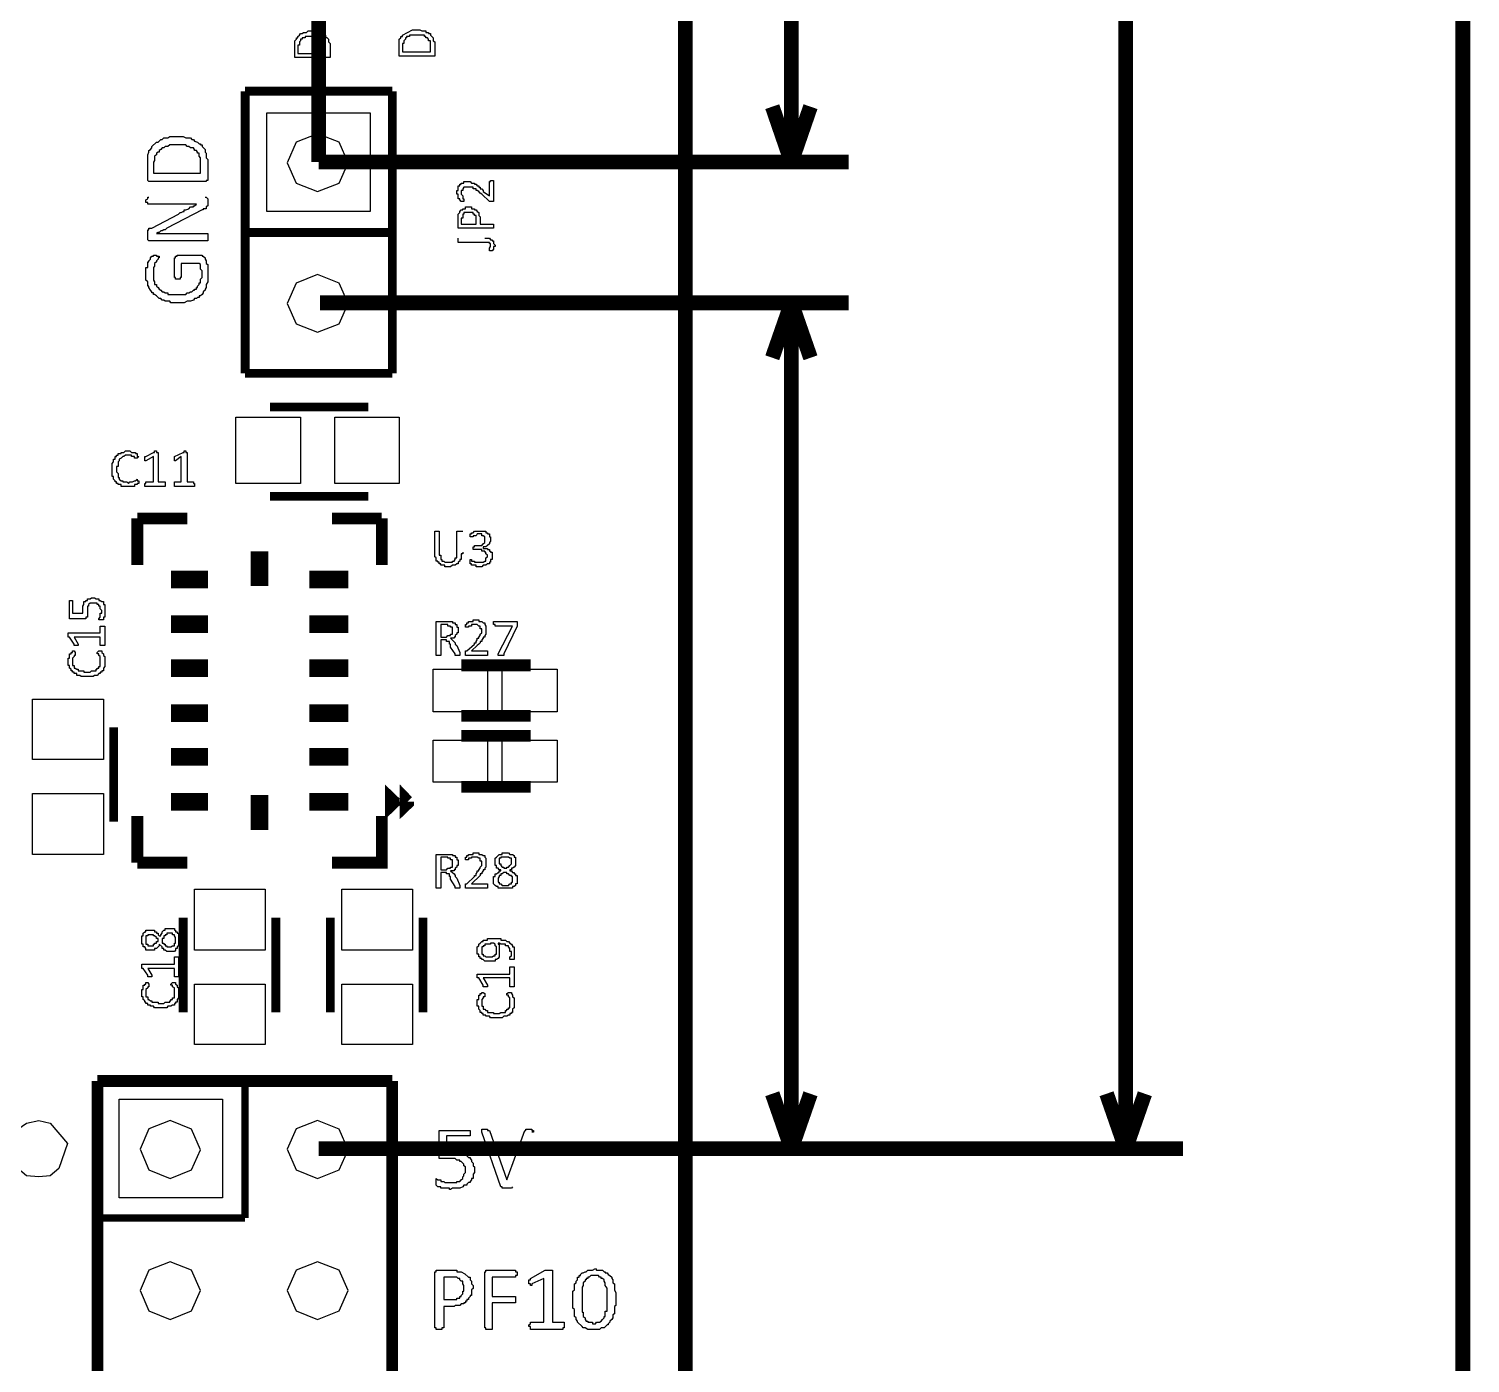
# Model space of a CAD drawing. Extents: x 0.35 to 4.98, y 3.96 to 9.44.
# Drawn here: x 3.685 to 4.929, y 7.161 to 8.313 of the extents above; entities that cross this region are included whole.
import ezdxf

# ---------------------------------------------------------------- set-up
doc = ezdxf.new("R2010")
doc.units = 0
doc.layers.get('0').update_dxf_attribs({"linetype": 'CONTINUOUS'})

msp = doc.modelspace()

# ---------------------------------------------------------------- linework, layer by layer
at = {"color": 234, "const_width": 0.01271}
for points in [[(3.9356, 8.19769), (3.9356, 9.17594)], [(3.9356, 8.25032), (3.9356, 9.17594)], [(4.34358, 8.19769), (4.34358, 8.9655)], [(4.63211, 8.15657), (4.63211, 8.9655)], [(4.92312, 4.3201), (4.92312, 8.9655)], [(4.34358, 8.19769), (4.3271, 8.24556)], [(4.34358, 8.19769), (4.36008, 8.24556)], [(3.9356, 8.19769), (4.39312, 8.19769)], [(4.63211, 7.34625), (4.63211, 8.15657)], [(3.93658, 8.07622), (4.39312, 8.07622)], [(4.3271, 8.02886), (4.34358, 8.07622)], [(4.34358, 7.71121), (4.34358, 8.07622)], [(4.36008, 8.02881), (4.34358, 8.07617)], [(4.34358, 7.34625), (4.34358, 7.71121)], [(4.34358, 7.34625), (4.3271, 7.39361)], [(4.34358, 7.34619), (4.36008, 7.39356)], [(4.63211, 7.34625), (4.61561, 7.39361)], [(4.63211, 7.34625), (4.64865, 7.39361)], [(3.9356, 7.34625), (4.39312, 7.34625)], [(3.9356, 7.34625), (4.68164, 7.34625)]]:
    msp.add_lwpolyline(points, dxfattribs=at)
at = {"color": 214, "const_width": 0.01271}
msp.add_lwpolyline([(4.25206, 4.3201), (4.25206, 8.9655)], dxfattribs=at)
at = {"color": 94}
for points in [[(3.92899, 8.31108), (3.93294, 8.31108), (3.93397, 8.30963), (3.93793, 8.30963), (3.93793, 8.30871), (3.94043, 8.30871), (3.94043, 8.30724), (3.94146, 8.30724), (3.94146, 8.30626), (3.94299, 8.30485), (3.94396, 8.30388), (3.94396, 8.30149), (3.94547, 8.30007), (3.94547, 8.28808), (3.91493, 8.28808), (3.91493, 8.30246), (3.91644, 8.30388), (3.91644, 8.30485), (3.91749, 8.30485), (3.91749, 8.30626), (3.91894, 8.30724), (3.91997, 8.30871), (3.92144, 8.30871), (3.92247, 8.30963), (3.92497, 8.30963), (3.92643, 8.31108), (3.92899, 8.31108)], [(4.01893, 8.31201), (4.02294, 8.31201), (4.02447, 8.31108), (4.02794, 8.31108), (4.02794, 8.30963), (4.03043, 8.30963), (4.03043, 8.30871), (4.03196, 8.30871), (4.03196, 8.30724), (4.03444, 8.30485), (4.03444, 8.30246), (4.03597, 8.30149), (4.03597, 8.28906), (4.00493, 8.28906), (4.00493, 8.30388), (4.00646, 8.30485), (4.00646, 8.30626), (4.00797, 8.30626), (4.00797, 8.30724), (4.01644, 8.31201), (4.01893, 8.31201)], [(3.93044, 8.30626), (3.92393, 8.30626), (3.92393, 8.30485), (3.92144, 8.30485), (3.92144, 8.30388), (3.91997, 8.30388), (3.91997, 8.30246), (3.91894, 8.30149), (3.91894, 8.29861), (3.91749, 8.29861), (3.91749, 8.29144), (3.94146, 8.29144), (3.94146, 8.30149), (3.94043, 8.30149), (3.94043, 8.30246), (3.93896, 8.30388), (3.93793, 8.30388), (3.93793, 8.30485), (3.93647, 8.30485), (3.93647, 8.30626), (3.93044, 8.30626)], [(4.02046, 8.30724), (4.01394, 8.30724), (4.01394, 8.30626), (4.01144, 8.30626), (4.01144, 8.30485), (4.01047, 8.30485), (4.01047, 8.30388), (4.00896, 8.30246), (4.00896, 8.30007), (4.00797, 8.30007), (4.00797, 8.29286), (4.03196, 8.29286), (4.03196, 8.30246), (4.03043, 8.30246), (4.03043, 8.30388), (4.02946, 8.30485), (4.02794, 8.30485), (4.02794, 8.30626), (4.02696, 8.30626), (4.02696, 8.30724), (4.02046, 8.30724)], [(3.81347, 8.21972), (3.81847, 8.21972), (3.82096, 8.21875), (3.82497, 8.21875), (3.82596, 8.21733), (3.82747, 8.21733), (3.82844, 8.21588), (3.83094, 8.21496), (3.83247, 8.21349), (3.83344, 8.21349), (3.83344, 8.21251), (3.83496, 8.21251), (3.83496, 8.2111), (3.83746, 8.20871), (3.83746, 8.20632), (3.83843, 8.20535), (3.83843, 8.2015), (3.83996, 8.20008), (3.83996, 8.18192), (3.83843, 8.18192), (3.83843, 8.18093), (3.78896, 8.18093), (3.78797, 8.18192), (3.78797, 8.20394), (3.78896, 8.20632), (3.78896, 8.20774), (3.79047, 8.20871), (3.79144, 8.21013), (3.79144, 8.2111), (3.79546, 8.21496), (3.79699, 8.21496), (3.79947, 8.21733), (3.80046, 8.21733), (3.80197, 8.21875), (3.80544, 8.21875), (3.80697, 8.21972), (3.81347, 8.21972)], [(3.81347, 8.21251), (3.80697, 8.21251), (3.80544, 8.2111), (3.80294, 8.2111), (3.80197, 8.21013), (3.80046, 8.21013), (3.79947, 8.20871), (3.79796, 8.20774), (3.79796, 8.20632), (3.79699, 8.20632), (3.79546, 8.20535), (3.79546, 8.20394), (3.79394, 8.20296), (3.79394, 8.19911), (3.79297, 8.19769), (3.79297, 8.18815), (3.83344, 8.18815), (3.83344, 8.2015), (3.83247, 8.20296), (3.83247, 8.20535), (3.83094, 8.20535), (3.83094, 8.20632), (3.82997, 8.20774), (3.82844, 8.20774), (3.82844, 8.20871), (3.82747, 8.21013), (3.82497, 8.21013), (3.82346, 8.2111), (3.82194, 8.2111), (3.82096, 8.21251), (3.81347, 8.21251)], [(4.06494, 8.15896), (4.06743, 8.15896), (4.06743, 8.1575), (4.06993, 8.1575), (4.06993, 8.15657), (4.07146, 8.15657), (4.07249, 8.15511), (4.07394, 8.15419), (4.07394, 8.15175), (4.07497, 8.15033), (4.07497, 8.1441), (4.08649, 8.1441), (4.08649, 8.14079), (4.05593, 8.14079), (4.05593, 8.15272), (4.05746, 8.15419), (4.05746, 8.15511), (4.05843, 8.15657), (4.05994, 8.15657), (4.05994, 8.1575), (4.06244, 8.1575), (4.06244, 8.15896), (4.06494, 8.15896)], [(4.06494, 8.15419), (4.06099, 8.15419), (4.06099, 8.15272), (4.05994, 8.15272), (4.05994, 8.14936), (4.05843, 8.14936), (4.05843, 8.1441), (4.07146, 8.1441), (4.07146, 8.15175), (4.06993, 8.15175), (4.06993, 8.15272), (4.06896, 8.15272), (4.06896, 8.15419), (4.06494, 8.15419)], [(4.05746, 7.77197), (4.05344, 7.77197), (4.05344, 7.77339), (4.04947, 7.77914), (4.04947, 7.78153), (4.04844, 7.78153), (4.04844, 7.7839), (4.04596, 7.7839), (4.04596, 7.78532), (4.04096, 7.78532), (4.04096, 7.77197), (4.03694, 7.77197), (4.03694, 7.80117), (4.05094, 7.80117), (4.05094, 7.80018), (4.05344, 7.80018), (4.05344, 7.79872), (4.05496, 7.79872), (4.05496, 7.79633), (4.05593, 7.79633), (4.05593, 7.79156), (4.05496, 7.79156), (4.05496, 7.79015), (4.05344, 7.78917), (4.05344, 7.78776), (4.05246, 7.78776), (4.05246, 7.78678), (4.04947, 7.78678), (4.05344, 7.78293), (4.05344, 7.78153), (4.05496, 7.78054), (4.05746, 7.77436), (4.05746, 7.77197)], [(4.05094, 7.79394), (4.05094, 7.79633), (4.04947, 7.79633), (4.04947, 7.79731), (4.04699, 7.79731), (4.04699, 7.79872), (4.04096, 7.79872), (4.04096, 7.78776), (4.04596, 7.78776), (4.04699, 7.78917), (4.04947, 7.78917), (4.04947, 7.79015), (4.05094, 7.79015), (4.05094, 7.79394)], [(4.10693, 7.57872), (4.10693, 7.57487), (4.10547, 7.57487), (4.10547, 7.57346), (4.10444, 7.57249), (4.10297, 7.57249), (4.10297, 7.57107), (4.09044, 7.57107), (4.09044, 7.57249), (4.08897, 7.57249), (4.08794, 7.57346), (4.08649, 7.57487), (4.08649, 7.58111), (4.08794, 7.58111), (4.08794, 7.5835), (4.08897, 7.5835), (4.09044, 7.58442), (4.09147, 7.58442), (4.09147, 7.58589), (4.09293, 7.58589), (4.09293, 7.58686), (4.09147, 7.58686), (4.09044, 7.58826), (4.08897, 7.58826), (4.08897, 7.59065), (4.08794, 7.59065), (4.08794, 7.5969), (4.08897, 7.59782), (4.09147, 7.60021), (4.09397, 7.60021), (4.09397, 7.60167), (4.09944, 7.60167), (4.10047, 7.60021), (4.10297, 7.60021), (4.10444, 7.59928), (4.10444, 7.59782), (4.10547, 7.59782), (4.10547, 7.59065), (4.10444, 7.58925), (4.10297, 7.58826), (4.10194, 7.58826), (4.10194, 7.58686), (4.10047, 7.58686), (4.10047, 7.58589), (4.10194, 7.58589), (4.10297, 7.58442), (4.10444, 7.58442), (4.10444, 7.5835), (4.10547, 7.5835), (4.10547, 7.58203), (4.10693, 7.58203), (4.10693, 7.57872)], [(4.05746, 7.57107), (4.05344, 7.57107), (4.05344, 7.57249), (4.04947, 7.57872), (4.04947, 7.58111), (4.04844, 7.58111), (4.04844, 7.5835), (4.04596, 7.5835), (4.04596, 7.58442), (4.04096, 7.58442), (4.04096, 7.57107), (4.03694, 7.57107), (4.03694, 7.60021), (4.05094, 7.60021), (4.05094, 7.59928), (4.05344, 7.59928), (4.05344, 7.59782), (4.05496, 7.59782), (4.05496, 7.59543), (4.05593, 7.59543), (4.05593, 7.59065), (4.05496, 7.59065), (4.05496, 7.58925), (4.05344, 7.58826), (4.05344, 7.58686), (4.05246, 7.58686), (4.05246, 7.58589), (4.04947, 7.58589), (4.05094, 7.58442), (4.05246, 7.5835), (4.05344, 7.58203), (4.05344, 7.58111), (4.05496, 7.57964), (4.05746, 7.57346), (4.05746, 7.57107)], [(4.05094, 7.59304), (4.05094, 7.59543), (4.04947, 7.59543), (4.04947, 7.5969), (4.04699, 7.5969), (4.04699, 7.59782), (4.04096, 7.59782), (4.04096, 7.58686), (4.04596, 7.58686), (4.04699, 7.58826), (4.04947, 7.58826), (4.04947, 7.58925), (4.05094, 7.58925), (4.05094, 7.59304)], [(4.10194, 7.59451), (4.10194, 7.5969), (4.10047, 7.5969), (4.09944, 7.59782), (4.09293, 7.59782), (4.09293, 7.5969), (4.09147, 7.5969), (4.09147, 7.59207), (4.09293, 7.59207), (4.09293, 7.59065), (4.09397, 7.58925), (4.09543, 7.58925), (4.09543, 7.58826), (4.09799, 7.58826), (4.09799, 7.58925), (4.09944, 7.58925), (4.10047, 7.59065), (4.10194, 7.59207), (4.10194, 7.59451)], [(4.10297, 7.57872), (4.10297, 7.58111), (4.10194, 7.58111), (4.10194, 7.58203), (4.10047, 7.58203), (4.09944, 7.5835), (4.09799, 7.5835), (4.09799, 7.58442), (4.09543, 7.58442), (4.09397, 7.5835), (4.09293, 7.5835), (4.09293, 7.58203), (4.09147, 7.58203), (4.09147, 7.58111), (4.09044, 7.57964), (4.09044, 7.57633), (4.09147, 7.57633), (4.09147, 7.57487), (4.09293, 7.57487), (4.09397, 7.57346), (4.09944, 7.57346), (4.10047, 7.57487), (4.10194, 7.57487), (4.10194, 7.57633), (4.10297, 7.57633), (4.10297, 7.57872)], [(3.80697, 7.53614), (3.81099, 7.53614), (3.81099, 7.53467), (3.81196, 7.53467), (3.81196, 7.53326), (3.81347, 7.53326), (3.81347, 7.53228), (3.81446, 7.53228), (3.81446, 7.52126), (3.81347, 7.52035), (3.81347, 7.51888), (3.81196, 7.51888), (3.81196, 7.51747), (3.81099, 7.5165), (3.80447, 7.5165), (3.80294, 7.51747), (3.80197, 7.51747), (3.80197, 7.51888), (3.80046, 7.51888), (3.80046, 7.52035), (3.79796, 7.52274), (3.79796, 7.52126), (3.79546, 7.51888), (3.79394, 7.51888), (3.79394, 7.51747), (3.78646, 7.51747), (3.78646, 7.51888), (3.78549, 7.52035), (3.78396, 7.52035), (3.78396, 7.52274), (3.78293, 7.52274), (3.78293, 7.52989), (3.78396, 7.52989), (3.78396, 7.53228), (3.78549, 7.53326), (3.78646, 7.53326), (3.78646, 7.53467), (3.79394, 7.53467), (3.79394, 7.53326), (3.79546, 7.53326), (3.79546, 7.53228), (3.79699, 7.53228), (3.79699, 7.53088), (3.79796, 7.52989), (3.79947, 7.52989), (3.79947, 7.53088), (3.80046, 7.53228), (3.80046, 7.53326), (3.80197, 7.53467), (3.80294, 7.53467), (3.80294, 7.53614), (3.80697, 7.53614)], [(3.79047, 7.53088), (3.78797, 7.53088), (3.78797, 7.52989), (3.78646, 7.52989), (3.78646, 7.52274), (3.78797, 7.52274), (3.78797, 7.52126), (3.79297, 7.52126), (3.79297, 7.52274), (3.79394, 7.52274), (3.79394, 7.52365), (3.79546, 7.52365), (3.79546, 7.52513), (3.79699, 7.52513), (3.79699, 7.5275), (3.79546, 7.5275), (3.79546, 7.52849), (3.79394, 7.52989), (3.79297, 7.52989), (3.79297, 7.53088), (3.79047, 7.53088)], [(3.80697, 7.53228), (3.80447, 7.53228), (3.80447, 7.53088), (3.80294, 7.53088), (3.80294, 7.52989), (3.80197, 7.52989), (3.80197, 7.5275), (3.80046, 7.5275), (3.80046, 7.52365), (3.80197, 7.52365), (3.80197, 7.52274), (3.80294, 7.52274), (3.80294, 7.52126), (3.80447, 7.52126), (3.80447, 7.52035), (3.80794, 7.52035), (3.80946, 7.52126), (3.81099, 7.52126), (3.81099, 7.52365), (3.81196, 7.52365), (3.81196, 7.52849), (3.81099, 7.52989), (3.81099, 7.53088), (3.80946, 7.53088), (3.80946, 7.53228), (3.80697, 7.53228)], [(4.08794, 7.5275), (4.09293, 7.5275), (4.09293, 7.5261), (4.09694, 7.5261), (4.09799, 7.52513), (4.09944, 7.52513), (4.10047, 7.52365), (4.10194, 7.52274), (4.10297, 7.52126), (4.10297, 7.52035), (4.10444, 7.52035), (4.10444, 7.50933), (4.10047, 7.50933), (4.10047, 7.51172), (4.10194, 7.51269), (4.10194, 7.5165), (4.10047, 7.5165), (4.10047, 7.51888), (4.09944, 7.52035), (4.09944, 7.52126), (4.09694, 7.52126), (4.09694, 7.52274), (4.09293, 7.52274), (4.09147, 7.52365), (4.09044, 7.52365), (4.09044, 7.52274), (4.09147, 7.52274), (4.09147, 7.51172), (4.09044, 7.51031), (4.08897, 7.50933), (4.08794, 7.50933), (4.08794, 7.50792), (4.07894, 7.50792), (4.07747, 7.50933), (4.07644, 7.50933), (4.07644, 7.51031), (4.07497, 7.51031), (4.07497, 7.51172), (4.07394, 7.51172), (4.07394, 7.51411), (4.07249, 7.51411), (4.07249, 7.52035), (4.07394, 7.52126), (4.07394, 7.52274), (4.07497, 7.52365), (4.07644, 7.52513), (4.07747, 7.52513), (4.07747, 7.5261), (4.08143, 7.5261), (4.08143, 7.5275), (4.08794, 7.5275)], [(4.08649, 7.52365), (4.08393, 7.52365), (4.08393, 7.52274), (4.07894, 7.52274), (4.07894, 7.52126), (4.07747, 7.52126), (4.07747, 7.52035), (4.07644, 7.52035), (4.07644, 7.51411), (4.07747, 7.51411), (4.07747, 7.51269), (4.07894, 7.51269), (4.07997, 7.51172), (4.08544, 7.51172), (4.08649, 7.51269), (4.08794, 7.51269), (4.08794, 7.51411), (4.08897, 7.51411), (4.08897, 7.52035), (4.08794, 7.52126), (4.08794, 7.52274), (4.08649, 7.52365)], [(4.06896, 7.22661), (4.06896, 7.22564), (4.06743, 7.22424), (4.06743, 7.21946), (4.06646, 7.21946), (4.06646, 7.21847), (4.06494, 7.21707), (4.06494, 7.2161), (4.06347, 7.2161), (4.06347, 7.21468), (4.06244, 7.21468), (4.06244, 7.21322), (4.06099, 7.21322), (4.06099, 7.21229), (4.05843, 7.21229), (4.05746, 7.21083), (4.05344, 7.21083), (4.05246, 7.2099), (4.04346, 7.2099), (4.04346, 7.19168), (4.04194, 7.19168), (4.04194, 7.19026), (4.03694, 7.19026), (4.03694, 7.19168), (4.03597, 7.19168), (4.03597, 7.24001), (4.03694, 7.24001), (4.03694, 7.24143), (4.05496, 7.24143), (4.05496, 7.24001), (4.05843, 7.24001), (4.06185, 7.23828), (4.06494, 7.23525), (4.06646, 7.23525), (4.06646, 7.23286), (4.06743, 7.23188), (4.06743, 7.22949), (4.06896, 7.22803), (4.06896, 7.22661)], [(4.19194, 7.2161), (4.19194, 7.21083), (4.19097, 7.2099), (4.19097, 7.20367), (4.18946, 7.20269), (4.18946, 7.20031), (4.18847, 7.19889), (4.18696, 7.19743), (4.18696, 7.1965), (4.18544, 7.19504), (4.18544, 7.19412), (4.18446, 7.19412), (4.18197, 7.19168), (4.17947, 7.19168), (4.17794, 7.19026), (4.16797, 7.19026), (4.16547, 7.19168), (4.16396, 7.19168), (4.16297, 7.19265), (4.15896, 7.1965), (4.15896, 7.19743), (4.15793, 7.19889), (4.15793, 7.20031), (4.15647, 7.20128), (4.15647, 7.20751), (4.15494, 7.20844), (4.15494, 7.22331), (4.15647, 7.22424), (4.15647, 7.22949), (4.15793, 7.23047), (4.15793, 7.23188), (4.15896, 7.23286), (4.15896, 7.23525), (4.16049, 7.23525), (4.16049, 7.23665), (4.16146, 7.23665), (4.16146, 7.23763), (4.16297, 7.23904), (4.16396, 7.23904), (4.16547, 7.24001), (4.16644, 7.24001), (4.16797, 7.24143), (4.17199, 7.24143), (4.17447, 7.24289), (4.17546, 7.24143), (4.18044, 7.24143), (4.18197, 7.24001), (4.18294, 7.24001), (4.18294, 7.23904), (4.18446, 7.23904), (4.18544, 7.23763), (4.18696, 7.23665), (4.18847, 7.23525), (4.18847, 7.23426), (4.18946, 7.23286), (4.18946, 7.23047), (4.19097, 7.22949), (4.19097, 7.22424), (4.19194, 7.22185), (4.19194, 7.2161)], [(4.06099, 7.22564), (4.06099, 7.22803), (4.05994, 7.22949), (4.05994, 7.23188), (4.05843, 7.23188), (4.05746, 7.23286), (4.05746, 7.23426), (4.05593, 7.23426), (4.05496, 7.23525), (4.04346, 7.23525), (4.04346, 7.2161), (4.05496, 7.2161), (4.05496, 7.21707), (4.05746, 7.21707), (4.05746, 7.21847), (4.05843, 7.21847), (4.05843, 7.21946), (4.05994, 7.22086), (4.05994, 7.22325), (4.06099, 7.22325), (4.06099, 7.22564)], [(4.18446, 7.2161), (4.18446, 7.22569), (4.18294, 7.22808), (4.18294, 7.23047), (4.18197, 7.23188), (4.18197, 7.23286), (4.18044, 7.23426), (4.17947, 7.23426), (4.17947, 7.23525), (4.17794, 7.23525), (4.17697, 7.23665), (4.17046, 7.23665), (4.16894, 7.23525), (4.16797, 7.23525), (4.16797, 7.23426), (4.16644, 7.23426), (4.16644, 7.23286), (4.16547, 7.23286), (4.16547, 7.23188), (4.16396, 7.23047), (4.16396, 7.22808), (4.16297, 7.22661), (4.16297, 7.20514), (4.16396, 7.20514), (4.16396, 7.20128), (4.16547, 7.20031), (4.16547, 7.19889), (4.16644, 7.19743), (4.16797, 7.19743), (4.16797, 7.1965), (4.17199, 7.1965), (4.17199, 7.19504), (4.17447, 7.19504), (4.17546, 7.1965), (4.17794, 7.1965), (4.17947, 7.19743), (4.18044, 7.19889), (4.18197, 7.20031), (4.18197, 7.20128), (4.18294, 7.20128), (4.18294, 7.20606), (4.18446, 7.20606), (4.18446, 7.2161)]]:
    msp.add_lwpolyline(points, close=True, dxfattribs=at)
for points, const_width in [([(3.87207, 8.01546), (3.87207, 8.2589)], 0.00763), ([(3.87207, 8.2589), (3.99908, 8.2589)], 0.00763), ([(3.99908, 8.01546), (3.99908, 8.2589)], 0.00763), ([(3.87207, 8.13693), (3.99908, 8.13693)], 0.00763), ([(3.87207, 8.01546), (3.99908, 8.01546)], 0.00763), ([(3.89356, 7.98628), (3.97857, 7.98628)], 0.00763), ([(3.89356, 7.90924), (3.97857, 7.90924)], 0.00763), ([(3.77908, 7.84993), (3.77908, 7.89014)], 0.01017), ([(3.77908, 7.89008), (3.82206, 7.89008)], 0.01017), ([(3.9471, 7.89008), (3.99007, 7.89008)], 0.01017), ([(3.99007, 7.84993), (3.99007, 7.89014)], 0.01017), ([(4.0586, 7.76335), (4.1186, 7.76335)], 0.01017), ([(3.75857, 7.62847), (3.75857, 7.70975)], 0.00763), ([(4.0586, 7.71978), (4.1186, 7.71978)], 0.01017), ([(4.0586, 7.70258), (4.1186, 7.70258)], 0.01017), ([(4.0586, 7.65858), (4.1186, 7.65858)], 0.01017), ([(4.01156, 7.64567), (4.01156, 7.64518), (4.00558, 7.63943), (3.99908, 7.64567), (3.99908, 7.64518)], 0.01271), ([(3.99908, 7.64567), (3.99908, 7.64518), (4.00558, 7.65142), (4.01156, 7.64518)], 0.01271), ([(3.77908, 7.59304), (3.77908, 7.63325)], 0.01017), ([(3.9471, 7.59304), (3.99007, 7.59304), (3.99007, 7.63325)], 0.01017), ([(3.77908, 7.59304), (3.82206, 7.59304)], 0.01017), ([(3.81858, 7.46386), (3.81858, 7.54568)], 0.00763), ([(3.89854, 7.46386), (3.89854, 7.54568)], 0.00763), ([(3.94558, 7.46386), (3.94558, 7.54568)], 0.00763), ([(4.02556, 7.46386), (4.02556, 7.54568)], 0.00763), ([(3.74457, 4.36746), (3.74457, 7.40457)], 0.01017), ([(3.74457, 7.40457), (3.99908, 7.40457)], 0.01017), ([(3.87207, 7.2864), (3.87207, 7.40218)], 0.00635), ([(3.99908, 4.36746), (3.99908, 7.40457)], 0.01017), ([(3.74354, 7.2864), (3.87207, 7.2864)], 0.00635)]:
    msp.add_lwpolyline(points, dxfattribs=dict(at, const_width=const_width))
at = {"color": 22}
for points in [[(3.89094, 8.24029), (3.97999, 8.24029), (3.97999, 8.15511), (3.89094, 8.15511), (3.89094, 8.24029)], [(3.86393, 7.97765), (3.91997, 7.97765), (3.91997, 7.92025), (3.86393, 7.92025), (3.86393, 7.97765)], [(3.94943, 7.97765), (4.00493, 7.97765), (4.00493, 7.92025), (3.94943, 7.92025), (3.94943, 7.97765)], [(4.03444, 7.75999), (4.08143, 7.75999), (4.08143, 7.72314), (4.03444, 7.72314), (4.03444, 7.75999)], [(4.09397, 7.75999), (4.14144, 7.75999), (4.14144, 7.72314), (4.09397, 7.72314), (4.09397, 7.75999)], [(3.68842, 7.73415), (3.74994, 7.73415), (3.74994, 7.68201), (3.68842, 7.68201), (3.68842, 7.73415)], [(4.03444, 7.69878), (4.08143, 7.69878), (4.08143, 7.66243), (4.03444, 7.66243), (4.03444, 7.69878)], [(4.09397, 7.69878), (4.14144, 7.69878), (4.14144, 7.66243), (4.09397, 7.66243), (4.09397, 7.69878)], [(3.68842, 7.65283), (3.74994, 7.65283), (3.74994, 7.60021), (3.68842, 7.60021), (3.68842, 7.65283)], [(3.82844, 7.5701), (3.88943, 7.5701), (3.88943, 7.51747), (3.82844, 7.51747), (3.82844, 7.5701)], [(3.95546, 7.5701), (4.01644, 7.5701), (4.01644, 7.51747), (3.95546, 7.51747), (3.95546, 7.5701)], [(3.82844, 7.48828), (3.88943, 7.48828), (3.88943, 7.43614), (3.82844, 7.43614), (3.82844, 7.48828)], [(3.95546, 7.48828), (4.01644, 7.48828), (4.01644, 7.43614), (3.95546, 7.43614), (3.95546, 7.48828)], [(3.76346, 7.38878), (3.85249, 7.38878), (3.85249, 7.30365), (3.76346, 7.30365), (3.76346, 7.38878)]]:
    msp.add_lwpolyline(points, close=True, dxfattribs=at)
at = {"color": 146}
for points in [[(3.96094, 8.19721), (3.95313, 8.2149), (3.93446, 8.22211), (3.91618, 8.2149), (3.90847, 8.19721), (3.91618, 8.17958), (3.93446, 8.17236), (3.95313, 8.17958), (3.96094, 8.19721)], [(3.96094, 8.07574), (3.95313, 8.09321), (3.93446, 8.10058), (3.91618, 8.09321), (3.90847, 8.07574), (3.91618, 8.05811), (3.93446, 8.05083), (3.95313, 8.05811), (3.96094, 8.07574)], [(3.83344, 7.34526), (3.82585, 7.36317), (3.80746, 7.37061), (3.78901, 7.36322), (3.78147, 7.34576), (3.78901, 7.32785), (3.80746, 7.32036), (3.82585, 7.32781), (3.83344, 7.34526)], [(3.96094, 7.34526), (3.95313, 7.36317), (3.93446, 7.37061), (3.91618, 7.36322), (3.90847, 7.34576), (3.91618, 7.32785), (3.93446, 7.32036), (3.95313, 7.32781), (3.96094, 7.34526)], [(3.83344, 7.22374), (3.82585, 7.24143), (3.80746, 7.24864), (3.78901, 7.24143), (3.78147, 7.22374), (3.78901, 7.20617), (3.80746, 7.19889), (3.82585, 7.20617), (3.83344, 7.22374)], [(3.96094, 7.22374), (3.95313, 7.24143), (3.93446, 7.24864), (3.91618, 7.24143), (3.90847, 7.22374), (3.91618, 7.20617), (3.93446, 7.19889), (3.95313, 7.20617), (3.96094, 7.22374)]]:
    msp.add_lwpolyline(points, dxfattribs=at)
at = {"color": 94}
for points in [[(4.08544, 8.18192), (4.08649, 8.18192), (4.08649, 8.16374), (4.08296, 8.16374), (4.07644, 8.16997), (4.07497, 8.1709), (4.07394, 8.17236), (4.07249, 8.17329), (4.07146, 8.17329), (4.07146, 8.17475), (4.06896, 8.17475), (4.06896, 8.17617), (4.06099, 8.17617), (4.05994, 8.17475), (4.05994, 8.17329), (4.05843, 8.17329), (4.05843, 8.16997), (4.05994, 8.16851), (4.05994, 8.16613), (4.06099, 8.16613), (4.06099, 8.16374), (4.05843, 8.16374), (4.05746, 8.16515), (4.05746, 8.16613), (4.05593, 8.16613), (4.05593, 8.16997), (4.05496, 8.16997), (4.05496, 8.17329), (4.05593, 8.17329), (4.05593, 8.17714), (4.05746, 8.17714), (4.05746, 8.17854), (4.05843, 8.17854), (4.05843, 8.17953), (4.06099, 8.17953), (4.06099, 8.18093), (4.06646, 8.18093), (4.06743, 8.17953), (4.06993, 8.17953), (4.06993, 8.17854), (4.07146, 8.17854), (4.07249, 8.17714), (4.07394, 8.17714), (4.07394, 8.17617), (4.07497, 8.17617), (4.07497, 8.17475), (4.07644, 8.17475), (4.07747, 8.17329), (4.07747, 8.17236), (4.08296, 8.16851), (4.08296, 8.18093), (4.08393, 8.18093), (4.08393, 8.18192), (4.08544, 8.18192)], [(3.83746, 8.16758), (3.83843, 8.16758), (3.83996, 8.16613), (3.83996, 8.15994), (3.83843, 8.15896), (3.83843, 8.1575), (3.83594, 8.1575), (3.83594, 8.15657), (3.83496, 8.15657), (3.80447, 8.14079), (3.80294, 8.13932), (3.80197, 8.13932), (3.80046, 8.1384), (3.79947, 8.1384), (3.79796, 8.13693), (3.79699, 8.13693), (3.79546, 8.13601), (3.83996, 8.13601), (3.83996, 8.12978), (3.78896, 8.12978), (3.78797, 8.13075), (3.78797, 8.13932), (3.78896, 8.13932), (3.78896, 8.14079), (3.79144, 8.14079), (3.81446, 8.15272), (3.81597, 8.15419), (3.81694, 8.15419), (3.81847, 8.15511), (3.81944, 8.15511), (3.81944, 8.15657), (3.82096, 8.15657), (3.82346, 8.1575), (3.82497, 8.15896), (3.82747, 8.15896), (3.82747, 8.15994), (3.82844, 8.15994), (3.82997, 8.16135), (3.78797, 8.16135), (3.78797, 8.16276), (3.78646, 8.16276), (3.78646, 8.16521), (3.78797, 8.16613), (3.78797, 8.16758), (3.78896, 8.16758)], [(4.07894, 8.13217), (4.08296, 8.13217), (4.08393, 8.13075), (4.08544, 8.13075), (4.08544, 8.12978), (4.08649, 8.12978), (4.08649, 8.12739), (4.08794, 8.12592), (4.08794, 8.125), (4.08649, 8.125), (4.08649, 8.12261), (4.08544, 8.12115), (4.08296, 8.12115), (4.08296, 8.12354), (4.08393, 8.125), (4.08393, 8.12739), (4.08296, 8.12739), (4.08296, 8.12831), (4.05593, 8.12831), (4.05593, 8.13217)], [(3.79394, 8.11735), (3.79546, 8.11735), (3.79546, 8.11638), (3.79796, 8.11638), (3.79796, 8.11496), (3.79699, 8.11496), (3.79699, 8.11399), (3.79546, 8.11257), (3.79546, 8.1116), (3.79394, 8.11014), (3.79394, 8.10775), (3.79297, 8.10682), (3.79297, 8.09581), (3.79394, 8.09435), (3.79394, 8.09196), (3.79546, 8.09196), (3.79546, 8.09056), (3.79699, 8.08957), (3.79796, 8.08817), (3.79947, 8.08718), (3.80046, 8.08578), (3.80197, 8.08578), (3.80294, 8.08479), (3.80544, 8.08479), (3.80544, 8.08339), (3.82096, 8.08339), (3.82194, 8.08479), (3.82346, 8.08479), (3.82497, 8.08578), (3.82596, 8.08578), (3.82747, 8.08718), (3.82844, 8.08718), (3.82844, 8.08817), (3.82997, 8.08817), (3.82997, 8.08957), (3.83094, 8.08957), (3.83094, 8.09056), (3.83247, 8.09196), (3.83247, 8.09343), (3.83344, 8.09343), (3.83344, 8.09674), (3.83496, 8.09819), (3.83496, 8.10394), (3.83344, 8.10536), (3.83344, 8.10921), (3.83247, 8.11014), (3.81694, 8.11014), (3.81694, 8.09819), (3.81597, 8.09819), (3.81597, 8.09674), (3.81196, 8.09674), (3.81196, 8.09819), (3.81099, 8.09819), (3.81099, 8.11496), (3.81196, 8.11496), (3.81196, 8.11638), (3.81347, 8.11638), (3.81347, 8.11735), (3.83496, 8.11735), (3.83496, 8.11638), (3.83594, 8.11638), (3.83746, 8.11496), (3.83746, 8.11399), (3.83843, 8.11257), (3.83843, 8.11014), (3.83996, 8.10921), (3.83996, 8.09435), (3.83843, 8.09196), (3.83843, 8.08957), (3.83746, 8.08817), (3.83746, 8.08718), (3.83594, 8.08578), (3.83594, 8.08479), (3.83496, 8.08339), (3.83344, 8.08242), (3.83247, 8.08242), (3.83247, 8.08094), (3.83094, 8.08094), (3.82997, 8.08003), (3.82844, 8.08003), (3.82747, 8.07856), (3.82497, 8.07764), (3.82194, 8.07764), (3.81944, 8.07617), (3.80794, 8.07617), (3.80697, 8.07764), (3.80294, 8.07764), (3.80197, 8.07856), (3.80046, 8.07856), (3.79947, 8.08003), (3.79796, 8.08003), (3.79546, 8.08242), (3.79394, 8.08339), (3.79297, 8.08339), (3.79297, 8.08479), (3.79144, 8.08479), (3.79144, 8.08578), (3.79047, 8.08718), (3.78896, 8.08957), (3.78896, 8.09056), (3.78797, 8.09056), (3.78797, 8.09435), (3.78646, 8.09581), (3.78646, 8.10682), (3.78797, 8.10682), (3.78797, 8.1116), (3.78896, 8.1116), (3.78896, 8.11257), (3.79047, 8.11399), (3.79047, 8.11496), (3.79144, 8.11638), (3.79297, 8.11638), (3.79297, 8.11735), (3.79394, 8.11735)], [(3.78043, 7.92171), (3.78043, 7.92025), (3.77897, 7.92025), (3.77897, 7.91932), (3.77647, 7.91932), (3.77647, 7.91786), (3.76497, 7.91786), (3.76497, 7.91932), (3.76247, 7.91932), (3.76247, 7.92025), (3.76096, 7.92025), (3.76096, 7.92171), (3.75999, 7.92171), (3.75999, 7.92264), (3.75846, 7.9241), (3.75846, 7.92649), (3.75743, 7.92649), (3.75743, 7.9375), (3.75846, 7.93892), (3.75846, 7.94129), (3.75999, 7.94129), (3.75999, 7.94368), (3.76096, 7.94368), (3.76096, 7.94467), (3.76247, 7.94467), (3.76247, 7.94607), (3.76497, 7.94607), (3.76497, 7.94706), (3.76747, 7.94706), (3.76893, 7.94846), (3.77246, 7.94846), (3.77399, 7.94706), (3.77746, 7.94706), (3.77746, 7.94607), (3.77897, 7.94607), (3.77897, 7.94368), (3.78043, 7.94368), (3.77897, 7.94228), (3.77647, 7.94228), (3.77647, 7.94368), (3.77399, 7.94368), (3.77399, 7.94467), (3.76893, 7.94467), (3.76747, 7.94368), (3.76644, 7.94368), (3.76497, 7.94228), (3.76346, 7.94129), (3.76346, 7.93989), (3.76247, 7.93892), (3.76247, 7.93506), (3.76096, 7.93506), (3.76096, 7.93028), (3.76247, 7.92888), (3.76247, 7.92551), (3.76346, 7.92551), (3.76346, 7.9241), (3.76497, 7.92264), (3.76644, 7.92264), (3.76644, 7.92171), (3.76997, 7.92171), (3.77143, 7.92025), (3.77246, 7.92171), (3.77496, 7.92171), (3.77647, 7.92264), (3.77746, 7.92264), (3.77897, 7.9241), (3.77897, 7.92264), (3.78043, 7.92264), (3.78043, 7.92171)], [(3.80294, 7.91928), (3.80294, 7.91786), (3.78549, 7.91786), (3.78549, 7.92025), (3.78646, 7.92025), (3.78646, 7.92165), (3.79297, 7.92165), (3.79297, 7.94368), (3.78646, 7.93983), (3.78549, 7.93983), (3.78549, 7.94368), (3.78646, 7.94368), (3.79297, 7.94706), (3.79394, 7.94706), (3.79394, 7.94846), (3.79546, 7.94846), (3.79546, 7.94706), (3.79699, 7.94706), (3.79699, 7.92165), (3.80294, 7.92165), (3.80294, 7.91928)], [(3.82844, 7.91928), (3.82844, 7.91786), (3.81099, 7.91786), (3.81099, 7.92165), (3.81694, 7.92165), (3.81694, 7.94368), (3.81196, 7.93983), (3.81099, 7.93983), (3.81099, 7.94368), (3.81847, 7.94706), (3.81944, 7.94706), (3.81944, 7.94846), (3.82096, 7.94846), (3.82096, 7.94706), (3.82194, 7.94706), (3.82194, 7.92165), (3.82747, 7.92165), (3.82747, 7.92025), (3.82844, 7.92025), (3.82844, 7.91928)], [(4.05994, 7.86094), (4.05994, 7.85949), (4.05843, 7.85949), (4.05843, 7.85471), (4.05746, 7.85471), (4.05746, 7.85331), (4.05593, 7.85232), (4.05593, 7.85092), (4.05496, 7.85092), (4.05344, 7.84993), (4.05094, 7.84993), (4.04947, 7.84847), (4.04443, 7.84847), (4.04443, 7.84993), (4.04096, 7.84993), (4.04096, 7.85092), (4.03944, 7.85092), (4.03944, 7.85232), (4.03847, 7.85232), (4.03847, 7.85331), (4.03694, 7.85331), (4.03694, 7.85618), (4.03597, 7.8571), (4.03597, 7.87913), (4.03944, 7.87913), (4.03944, 7.85856), (4.04096, 7.85856), (4.04096, 7.85471), (4.04194, 7.85471), (4.04194, 7.85331), (4.04346, 7.85331), (4.04443, 7.85232), (4.05094, 7.85232), (4.05094, 7.85331), (4.05246, 7.85331), (4.05344, 7.85471), (4.05344, 7.85618), (4.05496, 7.85618), (4.05496, 7.87913), (4.05994, 7.87913)], [(4.08544, 7.85856), (4.08544, 7.85471), (4.08393, 7.85471), (4.08393, 7.85232), (4.08296, 7.85232), (4.08296, 7.85092), (4.08143, 7.85092), (4.07997, 7.84993), (4.07747, 7.84993), (4.07644, 7.84847), (4.07146, 7.84847), (4.07146, 7.84993), (4.06743, 7.84993), (4.06743, 7.85092), (4.06646, 7.85092), (4.06646, 7.85471), (4.06743, 7.85471), (4.06743, 7.85331), (4.06993, 7.85331), (4.06993, 7.85232), (4.07747, 7.85232), (4.07894, 7.85331), (4.07997, 7.85331), (4.07997, 7.85618), (4.08143, 7.8571), (4.08143, 7.85856), (4.07997, 7.85949), (4.07997, 7.86094), (4.07894, 7.86094), (4.07894, 7.86187), (4.07644, 7.86187), (4.07644, 7.86333), (4.06896, 7.86333), (4.06896, 7.86572), (4.06993, 7.86572), (4.06993, 7.86669), (4.07644, 7.86669), (4.07747, 7.86811), (4.07894, 7.86951), (4.07894, 7.87435), (4.07747, 7.87528), (4.07644, 7.87528), (4.07644, 7.87674), (4.07249, 7.87674), (4.07146, 7.87528), (4.06896, 7.87528), (4.06896, 7.87435), (4.06646, 7.87435), (4.06646, 7.87674), (4.06743, 7.87674), (4.06743, 7.87765), (4.06896, 7.87765), (4.06993, 7.87913), (4.07997, 7.87913), (4.07997, 7.87765), (4.08143, 7.87765), (4.08143, 7.87674), (4.08296, 7.87674), (4.08296, 7.87435), (4.08393, 7.87435), (4.08393, 7.8705), (4.08296, 7.86951), (4.08296, 7.86811), (4.08143, 7.86669), (4.07997, 7.86572), (4.07747, 7.86572), (4.07747, 7.86426), (4.08143, 7.86426), (4.08143, 7.86333), (4.08296, 7.86333), (4.08296, 7.86187), (4.08393, 7.86187), (4.08393, 7.86094), (4.08544, 7.86094), (4.08544, 7.85856)], [(3.74094, 7.82172), (3.74197, 7.82172), (3.74343, 7.82075), (3.74593, 7.82075), (3.74593, 7.81933), (3.74696, 7.81933), (3.74849, 7.81836), (3.74994, 7.81836), (3.74994, 7.81597), (3.75097, 7.81597), (3.75097, 7.80496), (3.74994, 7.80496), (3.74994, 7.80257), (3.74593, 7.80257), (3.74593, 7.80354), (3.74696, 7.80496), (3.74696, 7.80832), (3.74849, 7.80832), (3.74849, 7.81071), (3.74696, 7.81213), (3.74696, 7.81451), (3.74593, 7.81451), (3.74593, 7.81597), (3.74447, 7.81597), (3.74447, 7.81694), (3.73844, 7.81694), (3.73697, 7.81597), (3.73697, 7.81451), (3.73594, 7.81451), (3.73594, 7.80496), (3.73449, 7.80496), (3.73449, 7.80354), (3.72043, 7.80354), (3.72043, 7.81933), (3.72299, 7.81933), (3.72299, 7.80832), (3.73193, 7.80832), (3.73193, 7.81451), (3.73296, 7.81597), (3.73296, 7.81836), (3.73449, 7.81836), (3.73449, 7.81933), (3.73594, 7.81933), (3.73594, 7.82075), (3.73844, 7.82075), (3.73947, 7.82172), (3.74094, 7.82172)], [(4.08143, 7.77339), (4.08143, 7.77197), (4.06244, 7.77197), (4.06244, 7.77576), (4.06347, 7.77576), (4.06993, 7.78153), (4.06993, 7.78293), (4.07146, 7.78293), (4.07146, 7.7839), (4.07249, 7.78532), (4.07249, 7.78678), (4.07394, 7.78678), (4.07394, 7.78771), (4.07497, 7.78917), (4.07497, 7.79015), (4.07644, 7.79156), (4.07644, 7.79492), (4.07497, 7.79492), (4.07497, 7.79731), (4.07394, 7.79731), (4.07249, 7.79872), (4.06743, 7.79872), (4.06743, 7.79731), (4.06494, 7.79731), (4.06494, 7.79633), (4.06244, 7.79633), (4.06244, 7.79872), (4.06347, 7.79872), (4.06347, 7.80018), (4.06494, 7.80018), (4.06494, 7.80117), (4.06896, 7.80117), (4.06896, 7.80257), (4.07394, 7.80257), (4.07394, 7.80117), (4.07644, 7.80117), (4.07747, 7.80018), (4.07894, 7.80018), (4.07894, 7.79872), (4.07997, 7.79731), (4.07997, 7.79015), (4.07894, 7.78917), (4.07894, 7.78771), (4.07747, 7.78771), (4.07747, 7.78678), (4.07644, 7.78532), (4.07644, 7.7839), (4.07497, 7.7839), (4.07497, 7.78293), (4.07394, 7.78153), (4.07249, 7.78054), (4.06743, 7.77576), (4.08143, 7.77576), (4.08143, 7.77339)], [(4.10693, 7.80018), (4.10693, 7.79731), (4.09543, 7.77339), (4.09543, 7.77197), (4.09044, 7.77197), (4.09044, 7.77339), (4.10297, 7.79731), (4.08794, 7.79731), (4.08794, 7.79872), (4.08649, 7.79872), (4.08649, 7.80117), (4.10693, 7.80117), (4.10693, 7.80018)], [(3.74994, 7.79731), (3.75097, 7.79731), (3.75097, 7.7806), (3.74696, 7.7806), (3.74696, 7.78776), (3.72444, 7.78776), (3.72797, 7.78153), (3.72797, 7.7806), (3.72444, 7.7806), (3.72444, 7.78153), (3.72043, 7.78776), (3.71946, 7.78776), (3.71946, 7.79156), (3.74696, 7.79156), (3.74696, 7.79731), (3.74994, 7.79731)], [(3.74696, 7.77576), (3.74849, 7.77576), (3.74849, 7.77436), (3.74994, 7.77339), (3.74994, 7.77197), (3.75097, 7.771), (3.75097, 7.76243), (3.74994, 7.76096), (3.74994, 7.75857), (3.74849, 7.75857), (3.74849, 7.7576), (3.74696, 7.7576), (3.74696, 7.75618), (3.74593, 7.75618), (3.74447, 7.75472), (3.74197, 7.75472), (3.74094, 7.75379), (3.73047, 7.75379), (3.72944, 7.75472), (3.72694, 7.75472), (3.72694, 7.75618), (3.72444, 7.75618), (3.72444, 7.7576), (3.72299, 7.7576), (3.72299, 7.75857), (3.72194, 7.75857), (3.72194, 7.75999), (3.72043, 7.76096), (3.72043, 7.76335), (3.71946, 7.76335), (3.71946, 7.76958), (3.72043, 7.76958), (3.72043, 7.77339), (3.72194, 7.77339), (3.72194, 7.77436), (3.72299, 7.77436), (3.72299, 7.77576), (3.72444, 7.77576), (3.72547, 7.77436), (3.72547, 7.77197), (3.72444, 7.77197), (3.72444, 7.771), (3.72299, 7.76958), (3.72299, 7.76335), (3.72444, 7.76335), (3.72444, 7.76096), (3.72547, 7.76096), (3.72694, 7.75999), (3.72797, 7.75999), (3.72797, 7.75857), (3.73296, 7.75857), (3.73296, 7.7576), (3.73844, 7.7576), (3.73947, 7.75857), (3.74343, 7.75857), (3.74343, 7.75999), (3.74447, 7.75999), (3.74447, 7.76096), (3.74593, 7.76096), (3.74593, 7.76243), (3.74696, 7.76243), (3.74696, 7.771), (3.74593, 7.77197), (3.74593, 7.77339), (3.74447, 7.77339), (3.74447, 7.77436), (3.74593, 7.77576), (3.74696, 7.77576)], [(4.08143, 7.57249), (4.08143, 7.57107), (4.06244, 7.57107), (4.06244, 7.57487), (4.06347, 7.57487), (4.06993, 7.58111), (4.06993, 7.58203), (4.07146, 7.58203), (4.07146, 7.5835), (4.07249, 7.58442), (4.07249, 7.58589), (4.07394, 7.58589), (4.07394, 7.58681), (4.07497, 7.58826), (4.07497, 7.58919), (4.07644, 7.59065), (4.07644, 7.59446), (4.07497, 7.59446), (4.07497, 7.5969), (4.07394, 7.5969), (4.07249, 7.59782), (4.06743, 7.59782), (4.06743, 7.5969), (4.06494, 7.5969), (4.06494, 7.59543), (4.06244, 7.59543), (4.06244, 7.59782), (4.06347, 7.59782), (4.06347, 7.59928), (4.06494, 7.59928), (4.06494, 7.60021), (4.06896, 7.60021), (4.06896, 7.60167), (4.07394, 7.60167), (4.07394, 7.60021), (4.07644, 7.60021), (4.07747, 7.59928), (4.07894, 7.59928), (4.07894, 7.59782), (4.07997, 7.5969), (4.07997, 7.58919), (4.07894, 7.58826), (4.07894, 7.58681), (4.07747, 7.58681), (4.07747, 7.58589), (4.07644, 7.58442), (4.07644, 7.5835), (4.07497, 7.5835), (4.07497, 7.58203), (4.06743, 7.57487), (4.08143, 7.57487), (4.08143, 7.57249)], [(3.81347, 7.51172), (3.81446, 7.51172), (3.81446, 7.49451), (3.81099, 7.49451), (3.81099, 7.50168), (3.78797, 7.50168), (3.79144, 7.49593), (3.79144, 7.49451), (3.78797, 7.49451), (3.78797, 7.49593), (3.78396, 7.50168), (3.78293, 7.50168), (3.78293, 7.50553), (3.81099, 7.50553), (3.81099, 7.51172), (3.81347, 7.51172)], [(4.10297, 7.50315), (4.10444, 7.50315), (4.10444, 7.48589), (4.10047, 7.48589), (4.10047, 7.49354), (4.07747, 7.49354), (4.08143, 7.48731), (4.08143, 7.48589), (4.07747, 7.48589), (4.07747, 7.48731), (4.07394, 7.49354), (4.07249, 7.49354), (4.07249, 7.4969), (4.10047, 7.4969), (4.10047, 7.50315), (4.10297, 7.50315)], [(3.81099, 7.48969), (3.81196, 7.48969), (3.81196, 7.48828), (3.81347, 7.48731), (3.81347, 7.48589), (3.81446, 7.48492), (3.81446, 7.47635), (3.81347, 7.47487), (3.81347, 7.4725), (3.81196, 7.4725), (3.81196, 7.47151), (3.81099, 7.47151), (3.81099, 7.47011), (3.80946, 7.47011), (3.80794, 7.46912), (3.80544, 7.46912), (3.80447, 7.46772), (3.79394, 7.46772), (3.79297, 7.46912), (3.79047, 7.46912), (3.79047, 7.47011), (3.78797, 7.47011), (3.78797, 7.47151), (3.78646, 7.47151), (3.78646, 7.4725), (3.78549, 7.4725), (3.78549, 7.4739), (3.78396, 7.47487), (3.78396, 7.47726), (3.78293, 7.47726), (3.78293, 7.4835), (3.78396, 7.4835), (3.78396, 7.48731), (3.78549, 7.48731), (3.78549, 7.48828), (3.78646, 7.48828), (3.78646, 7.48969), (3.78797, 7.48969), (3.78896, 7.48828), (3.78896, 7.48589), (3.78797, 7.48589), (3.78797, 7.48492), (3.78646, 7.4835), (3.78646, 7.47726), (3.78797, 7.47726), (3.78797, 7.47487), (3.78896, 7.47487), (3.79047, 7.4739), (3.79144, 7.4739), (3.79144, 7.4725), (3.79699, 7.4725), (3.79699, 7.47151), (3.80197, 7.47151), (3.80294, 7.4725), (3.80697, 7.4725), (3.80697, 7.4739), (3.80794, 7.4739), (3.80794, 7.47487), (3.80946, 7.47487), (3.80946, 7.47635), (3.81099, 7.47635), (3.81099, 7.48492), (3.80946, 7.48589), (3.80946, 7.48731), (3.80794, 7.48731), (3.80794, 7.48828), (3.80946, 7.48969), (3.81099, 7.48969)], [(4.10047, 7.48112), (4.10194, 7.48112), (4.10194, 7.48014), (4.10297, 7.47874), (4.10297, 7.47726), (4.10444, 7.47635), (4.10444, 7.46772), (4.10297, 7.46674), (4.10297, 7.46386), (4.10194, 7.46386), (4.10194, 7.46294), (4.10047, 7.46294), (4.10047, 7.46149), (4.09944, 7.46149), (4.09799, 7.46056), (4.09543, 7.46056), (4.09397, 7.4591), (4.08393, 7.4591), (4.08296, 7.46056), (4.07997, 7.46056), (4.07997, 7.46149), (4.07747, 7.46149), (4.07747, 7.46294), (4.07644, 7.46294), (4.07644, 7.46386), (4.07497, 7.46386), (4.07497, 7.46533), (4.07394, 7.46674), (4.07394, 7.46912), (4.07249, 7.46912), (4.07249, 7.47487), (4.07394, 7.47487), (4.07394, 7.47874), (4.07497, 7.47874), (4.07497, 7.48014), (4.07644, 7.48014), (4.07644, 7.48112), (4.07747, 7.48112), (4.07894, 7.48014), (4.07894, 7.47726), (4.07747, 7.47726), (4.07747, 7.47635), (4.07644, 7.47487), (4.07644, 7.46912), (4.07747, 7.46912), (4.07747, 7.46674), (4.07894, 7.46674), (4.07997, 7.46533), (4.08143, 7.46533), (4.08143, 7.46386), (4.08649, 7.46386), (4.08649, 7.46294), (4.09147, 7.46294), (4.09293, 7.46386), (4.09694, 7.46386), (4.09694, 7.46533), (4.09799, 7.46533), (4.09799, 7.46674), (4.09944, 7.46674), (4.09944, 7.46772), (4.10047, 7.46772), (4.10047, 7.47635), (4.09944, 7.47726), (4.09944, 7.47874), (4.09799, 7.47874), (4.09799, 7.48014), (4.09944, 7.48112), (4.10047, 7.48112)], [(3.69396, 7.32183), (3.68343, 7.32275), (3.67594, 7.329), (3.66943, 7.33615), (3.66846, 7.34619), (3.66943, 7.35579), (3.67594, 7.36296), (3.68343, 7.36822), (3.69396, 7.37061), (3.70394, 7.36822), (3.71864, 7.35064), (3.71143, 7.329), (3.70394, 7.32275), (3.69396, 7.32183)], [(4.06993, 7.32801), (4.06993, 7.32563), (4.06896, 7.32422), (4.06896, 7.32036), (4.06743, 7.32036), (4.06743, 7.31944), (4.06646, 7.31799), (4.06646, 7.31706), (4.06494, 7.31706), (4.06347, 7.3156), (4.06347, 7.31467), (4.06099, 7.31467), (4.05994, 7.31321), (4.05746, 7.31222), (4.05094, 7.31222), (4.04947, 7.31082), (4.04844, 7.31082), (4.04844, 7.31222), (4.04096, 7.31222), (4.04096, 7.31321), (4.03847, 7.31321), (4.03694, 7.31467), (4.03694, 7.32036), (4.03847, 7.31944), (4.04096, 7.31944), (4.04096, 7.31799), (4.04346, 7.31799), (4.04443, 7.31706), (4.05496, 7.31706), (4.05496, 7.31799), (4.05746, 7.31799), (4.05843, 7.31944), (4.05994, 7.32036), (4.05994, 7.32183), (4.06099, 7.32275), (4.06099, 7.32422), (4.06244, 7.32563), (4.06244, 7.3304), (4.06099, 7.33138), (4.06099, 7.33279), (4.05843, 7.33524), (4.05746, 7.33524), (4.05746, 7.33615), (4.05496, 7.33615), (4.05344, 7.33763), (4.03944, 7.33763), (4.03944, 7.36197), (4.06646, 7.36197), (4.06646, 7.35721), (4.04596, 7.35721), (4.04596, 7.34239), (4.05843, 7.34239), (4.05994, 7.34142), (4.06244, 7.34142), (4.06347, 7.34), (4.06494, 7.33854), (4.06646, 7.33854), (4.06646, 7.33763), (4.06743, 7.33615), (4.06743, 7.33524), (4.06896, 7.33376), (4.06896, 7.33138), (4.06993, 7.3304), (4.06993, 7.32801)], [(4.10297, 7.31321), (4.10194, 7.31222), (4.09397, 7.31222), (4.09397, 7.31321), (4.09293, 7.31321), (4.07644, 7.36057), (4.07644, 7.36296), (4.08143, 7.36296), (4.08143, 7.36197), (4.08296, 7.36197), (4.09799, 7.31944), (4.11344, 7.36197), (4.11447, 7.36197), (4.11447, 7.36296), (4.11947, 7.36296), (4.11947, 7.36197), (4.12093, 7.36197), (4.12093, 7.36057), (4.11947, 7.36057)], [(4.10693, 7.23763), (4.10693, 7.23665), (4.10547, 7.23665), (4.10547, 7.23525), (4.08544, 7.23525), (4.08544, 7.21847), (4.10547, 7.21847), (4.10547, 7.21322), (4.08544, 7.21322), (4.08544, 7.19026), (4.07997, 7.19026), (4.07997, 7.19168), (4.07894, 7.19168), (4.07894, 7.24001), (4.07997, 7.24001), (4.07997, 7.24143), (4.10547, 7.24143), (4.10547, 7.24001), (4.10693, 7.24001), (4.10693, 7.23763)], [(4.14746, 7.19412), (4.14746, 7.19168), (4.14643, 7.19168), (4.14643, 7.19026), (4.11843, 7.19026), (4.11843, 7.19265), (4.11697, 7.19265), (4.11697, 7.19412), (4.11843, 7.19504), (4.11843, 7.1965), (4.12993, 7.1965), (4.12993, 7.23426), (4.11947, 7.22949), (4.11947, 7.22803), (4.11843, 7.22803), (4.11843, 7.22949), (4.11697, 7.22949), (4.11697, 7.23286), (4.11843, 7.23286), (4.11843, 7.23426), (4.13097, 7.24143), (4.13747, 7.24143), (4.13747, 7.1965), (4.14746, 7.1965), (4.14746, 7.19412)]]:
    msp.add_lwpolyline(points, dxfattribs=at)
at = {"color": 22}
for points, const_width in [([(3.9356, 8.07617), (3.9356, 8.07617)], 0.08893), ([(3.88456, 7.83176), (3.88456, 7.86187)], 0.01525), ([(3.80806, 7.83751), (3.84006, 7.83751)], 0.01525), ([(3.92757, 7.83751), (3.96104, 7.83751)], 0.01525), ([(3.80806, 7.79878), (3.84006, 7.79878)], 0.01525), ([(3.92757, 7.79878), (3.96104, 7.79878)], 0.01525), ([(3.80806, 7.76096), (3.84006, 7.76096)], 0.01525), ([(3.92757, 7.76096), (3.96104, 7.76096)], 0.01525), ([(3.80806, 7.72222), (3.84006, 7.72222)], 0.01525), ([(3.92757, 7.72222), (3.96104, 7.72222)], 0.01525), ([(3.80806, 7.6844), (3.84006, 7.6844)], 0.01525), ([(3.92757, 7.6844), (3.96104, 7.6844)], 0.01525), ([(3.80806, 7.64567), (3.84006, 7.64567)], 0.01525), ([(3.88456, 7.62125), (3.88456, 7.65142)], 0.01525), ([(3.92757, 7.64567), (3.96104, 7.64567)], 0.01525), ([(3.9356, 7.34619), (3.9356, 7.34619)], 0.08893), ([(3.80806, 7.22424), (3.80806, 7.22424)], 0.08893), ([(3.9356, 7.22424), (3.9356, 7.22424)], 0.08893)]:
    msp.add_lwpolyline(points, dxfattribs=dict(at, const_width=const_width))

doc.saveas('drawing.dxf')
